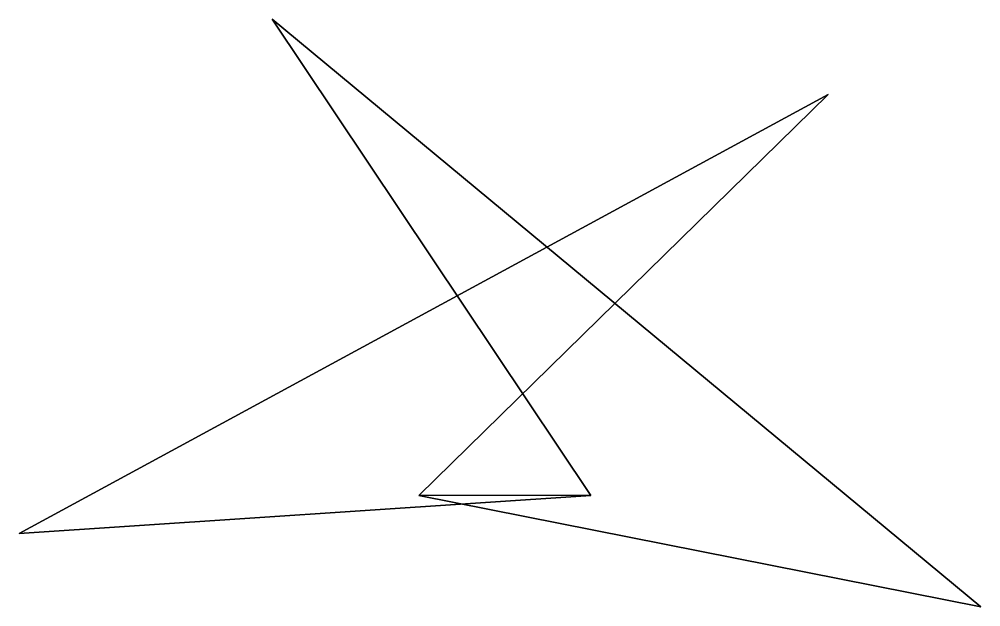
# Model space of a CAD drawing. Header units: millimetres. Extents: x -1.93 to 2.71, y -0.54 to 2.29.
import ezdxf

# ---------------------------------------------------------------- set-up
doc = ezdxf.new("R2010")
doc.units = ezdxf.units.MM

msp = doc.modelspace()

# ---------------------------------------------------------------- linework, layer by layer
for points in [[(0, 0), (2.7071, -0.5355), (-0.7071, 2.2929), (0.8284, 0)], [(0, 0), (1.9725, 1.9298), (-1.925, -0.1834), (0.8284, 0)]]:
    msp.add_lwpolyline(points, close=True)
for points in [[(0.8284, 0), (-0.7071, 2.2929), (2.7071, -0.5355), (0, 0)], [(0.8284, 0), (-1.925, -0.1834), (1.9725, 1.9298), (0, 0)]]:
    msp.add_lwpolyline(points)

doc.saveas('drawing.dxf')
